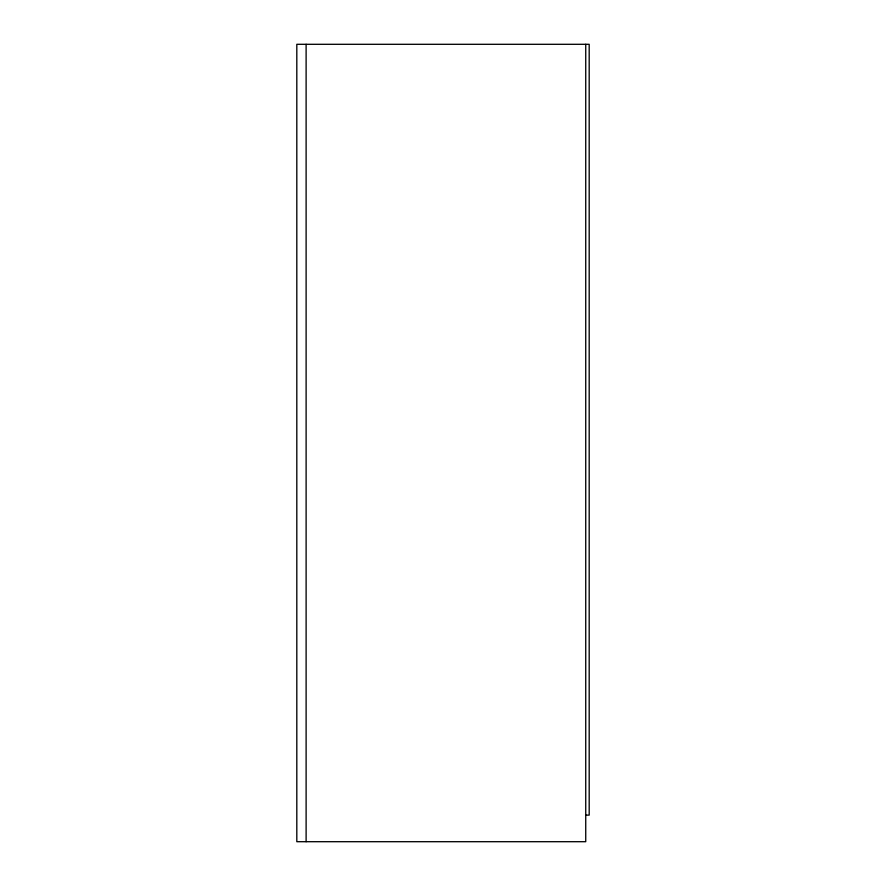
<?xml version="1.0" encoding="UTF-8"?>
<svg xmlns="http://www.w3.org/2000/svg" width="886" height="886" viewBox="0 0 886 886"><rect width="100%" height="100%" fill="white"/><g stroke="black" fill="none" stroke-linecap="round" stroke-linejoin="round"><path stroke-width="1.33" d="M585.735 815.12L589.19 815.12L589.19 44.3L296.81 44.3L296.81 841.7L585.735 841.7L585.735 44.3M306.113 44.3L306.113 841.7"/></g></svg>
